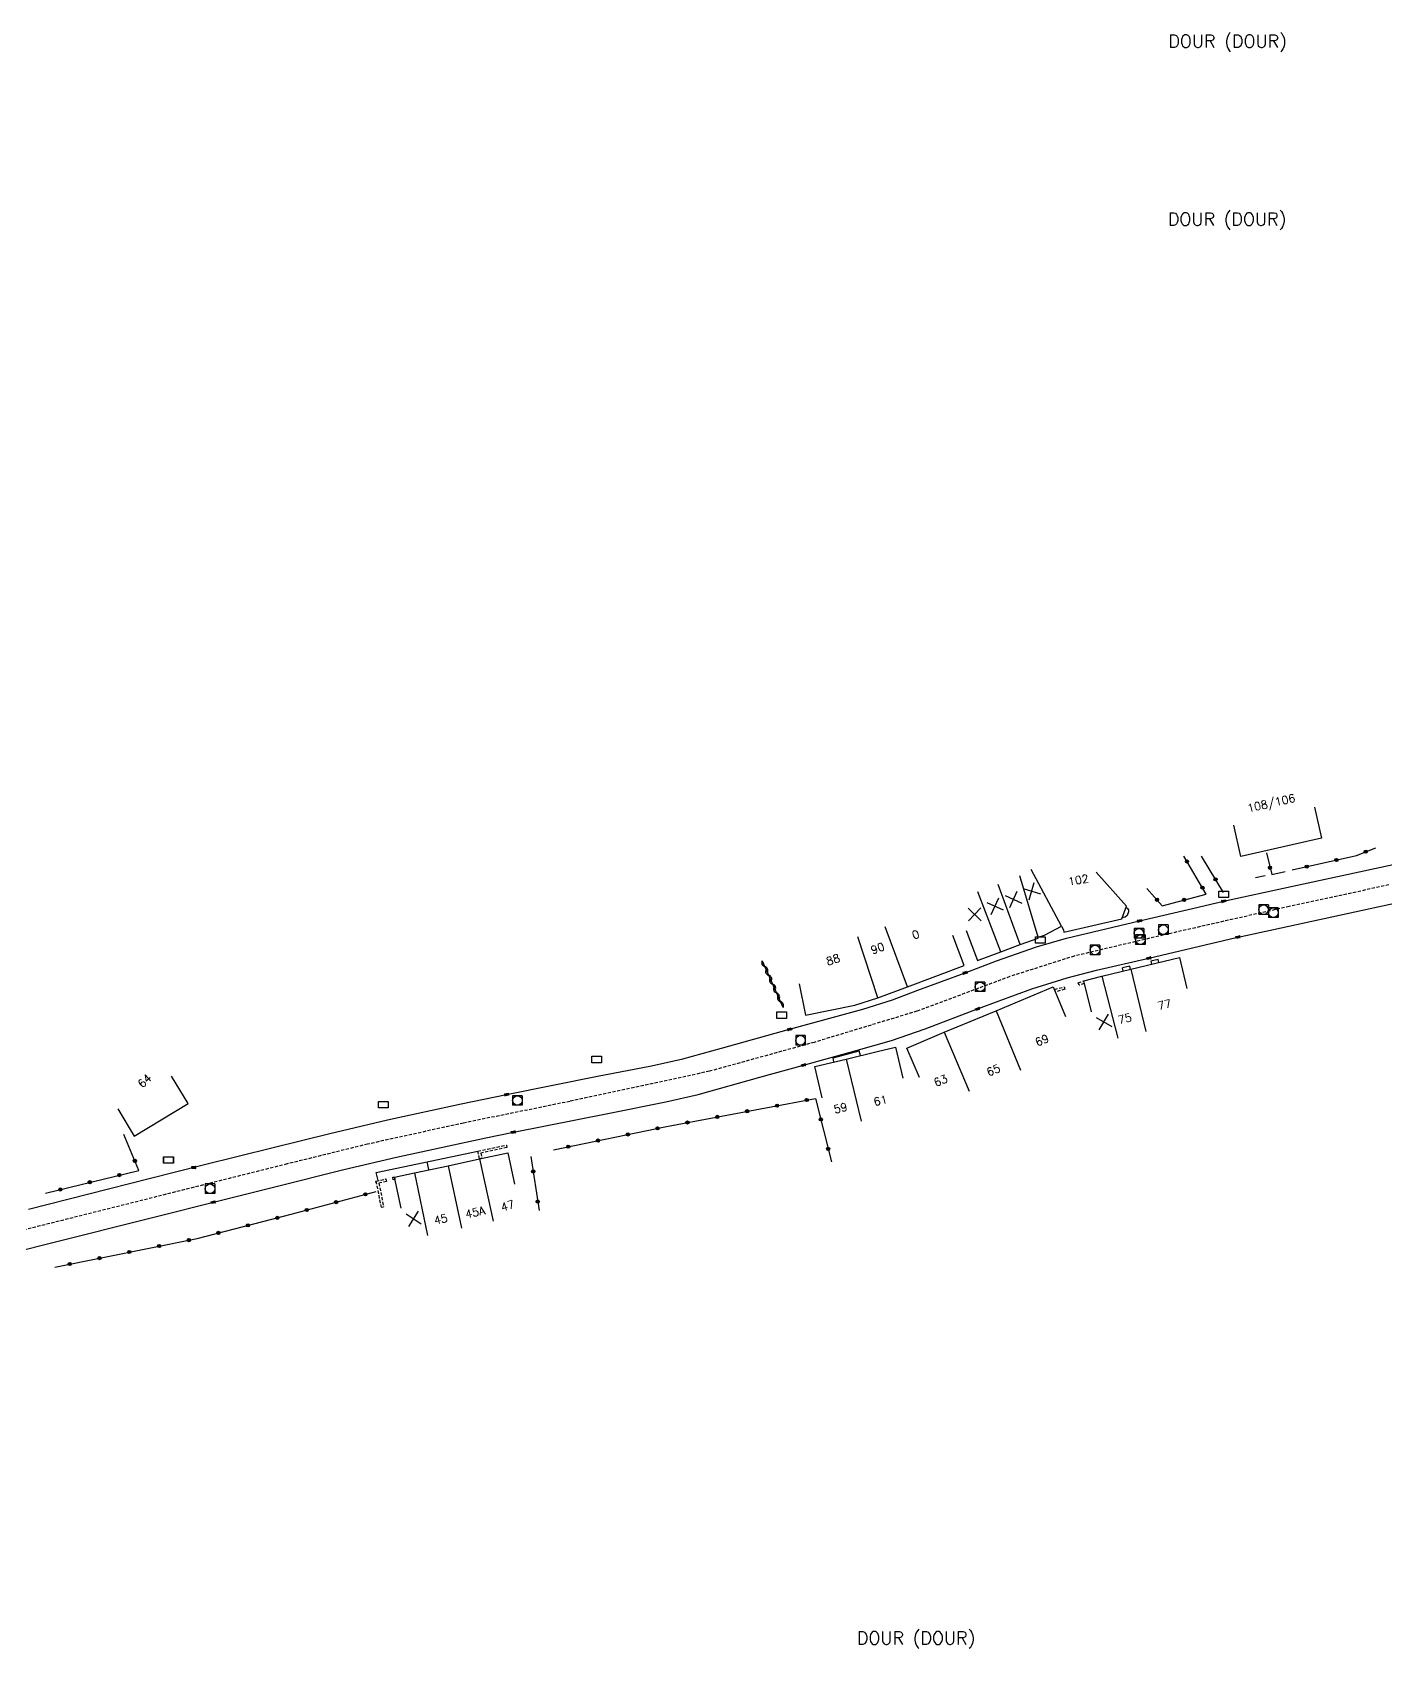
# Model space of a CAD drawing. Header units: millimetres. Extents: x 109000 to 110000, y 121000 to 122000.
# Drawn here: x 109337 to 109548.5, y 121013.6 to 121266 of the extents above; entities that cross this region are included whole.
import ezdxf
from ezdxf.enums import TextEntityAlignment as Align

# ---------------------------------------------------------------- set-up
doc = ezdxf.new("R2010")
doc.units = ezdxf.units.MM
doc.linetypes.add('DASHED', pattern=[0.75, 0.5, -0.25])
doc.layers.get('0').update_dxf_attribs({"linetype": 'CONTINUOUS'})
for name, color, linetype in [('W0001', 6, 'DASHED'), ('W0008', 7, 'CONTINUOUS'), ('W0100', 7, 'CONTINUOUS'), ('W0105', 7, 'CONTINUOUS'), ('W0112', 1, 'DASHED'), ('W0310', 3, 'CONTINUOUS'), ('W0322', 7, 'CONTINUOUS'), ('W0400', 7, 'CONTINUOUS'), ('W0420', 7, 'CONTINUOUS'), ('W0980', 7, 'CONTINUOUS'), ('W0991', 7, 'CONTINUOUS'), ('W1102', 7, 'CONTINUOUS'), ('W1471', 7, 'CONTINUOUS')]:
    doc.layers.add(name, color=color, linetype=linetype)
doc.styles.get("Standard").update_dxf_attribs({"font": 'romans.shx', "width": 0.85})

# ---------------------------------------------------------------- blocks, each defined once
blk = doc.blocks.new('T1471')
at = {"color": 0, "linetype": 'Continuous', "flags": 128}
blk.add_lwpolyline([(-0.75, -0.5), (-0.75, 0.5), (0.75, 0.5), (0.75, -0.5), (-0.75, -0.5)], dxfattribs=at)
blk = doc.blocks.new('t991o')
at = {"color": 0, "linetype": 'Continuous'}
for p, q in [((-1, 1), (1, -1)), ((-1, -1), (1, 1))]:
    blk.add_line(p, q, dxfattribs=at)
blk = doc.blocks.new('T400')
for p, q in [((-0.15, 0.3), (0.15, 0.3)), ((-0.15, -0.25), (-0.15, 0.3)), ((-0.15, 0.15), (0.15, 0.15)), ((-0.15, 0), (0.15, 0)), ((0.15, 0.3), (0.15, -0.25)), ((-0.15, -0.15), (0.15, -0.15)), ((-0.15, -0.25), (-0.15, -0.3)), ((-0.15, -0.3), (0.15, -0.3)), ((0.15, -0.3), (0.15, -0.25))]:
    blk.add_line(p, q)
blk = doc.blocks.new('T420')
for p, q in [((0.75, 0.75), (-0.75, 0.75)), ((-0.75, 0.75), (-0.75, -0.75)), ((0.75, 0.75), (0.75, -0.75)), ((0.75, -0.75), (-0.75, -0.75))]:
    blk.add_line(p, q)
blk.add_ellipse((0, 0), major_axis=(-0.53, 0.53), ratio=1, start_param=3.926991, end_param=10.210176)
blk = doc.blocks.new('t310o')
at = {"color": 0, "linetype": 'Continuous'}
for centre, start, end in [((-0.5, 0.38), 216.8699, 323.1304), ((0.5, -0.37), 36.8699, 143.1303)]:
    blk.add_arc(centre, 0.625, start, end, dxfattribs=at)
blk = doc.blocks.new('t322o')
at = {"color": 0, "linetype": 'Continuous'}
for radius in [0.25, 0.15]:
    blk.add_circle((0, 0), radius, dxfattribs=at)

msp = doc.modelspace()

# ---------------------------------------------------------------- linework, layer by layer
at = {"layer": 'W0001'}
msp.add_lwpolyline([(109548.99, 121132.88), (109533.41, 121129.52), (109513.77, 121125.06), (109499.8, 121121.77), (109489.74, 121118.57), (109475.23, 121113.16), (109459.15, 121108.29), (109442.79, 121103.77), (109420.99, 121099.07), (109404.35, 121095.69), (109389.38, 121092.39), (109376.8, 121089.3), (109334.62, 121078.72), (109320.28, 121075.49), (109312.87, 121073.04), (109306.06, 121070.56), (109299.67, 121065.94), (109292.78, 121062.18), (109259.68, 121046.81), (109224.74, 121030.7), (109201.07, 121019.77), (109190.25, 121016.79)], dxfattribs=at)
at = {"layer": 'W0008'}
for points in [[(109336.4, 121082.23), (109355.22, 121087.01), (109363.68, 121089.14), (109374.64, 121091.85), (109383.46, 121094.05), (109392.5, 121096.19), (109404, 121098.7), (109411.09, 121100.13), (109425.28, 121102.99), (109433.73, 121104.64), (109438.65, 121105.74), (109444.68, 121107.41), (109455.33, 121110.33), (109466.78, 121113.48), (109471.42, 121114.94), (109475.37, 121116.43), (109482.75, 121119.15), (109487.67, 121121), (109493.89, 121123.22), (109498.6, 121124.58), (109509.99, 121127.27), (109519.18, 121129.41), (109523.15, 121130.35), (109533.71, 121132.64), (109573.56, 121141.25)], [(109331.93, 121074.95), (109338.92, 121076.71), (109356.58, 121081.16), (109365.27, 121083.32), (109375.07, 121085.76), (109385.65, 121088.45), (109393.91, 121090.38), (109407.87, 121093.37), (109412.16, 121094.26), (109427.18, 121097.25), (109435.96, 121098.99), (109441.03, 121100.16), (109450.68, 121102.87), (109457.51, 121104.74), (109465.72, 121107.01), (109471.26, 121108.6), (109476.49, 121110.4), (109484.7, 121113.51), (109488.07, 121114.77), (109493.18, 121116.66), (109498.69, 121118.39), (109503.28, 121119.55), (109511.48, 121121.43), (109525.13, 121124.68), (109525.4, 121124.74), (109551.57, 121130.38)]]:
    msp.add_lwpolyline(points, dxfattribs=at)
at = {"layer": 'W0100'}
msp.add_line((109503.22, 121134.87), (109507.98, 121129.56), dxfattribs=at)
for points in [[(109537.34, 121145.05), (109538.43, 121140.17), (109525.86, 121137.34), (109524.76, 121142.22)], [(109482.93, 121125.74), (109484.71, 121121.06), (109488.31, 121122.43), (109491.36, 121123.55), (109494.15, 121124.59), (109494.15, 121124.73), (109495.15, 121125.03), (109497.81, 121126.46), (109498.14, 121125.88), (109498.2, 121125.52), (109507.22, 121127.59), (109507.98, 121129.56)], [(109456.83, 121117.43), (109457.83, 121112.52), (109465.54, 121114.1), (109469.1, 121115.26), (109473.75, 121116.99), (109482.6, 121120.31), (109480.85, 121124.99)], [(109502.52, 121113.04), (109501.28, 121117.88), (109504.12, 121118.61), (109508.65, 121119.7), (109516.25, 121121.54), (109517.42, 121116.68)], [(109475.6, 121102.81), (109473.65, 121107.41), (109479.5, 121109.88), (109487.6, 121113.2), (109496.51, 121116.94), (109498.45, 121112.33)], [(109460.42, 121099.65), (109459.25, 121104.52), (109464.15, 121105.69), (109469.01, 121106.86), (109471.85, 121107.55), (109473.02, 121102.69)], [(109350.32, 121097.89), (109352.91, 121093.62), (109361.34, 121098.73), (109358.75, 121103.01)], [(109394.61, 121082.37), (109393.59, 121087.26), (109396.68, 121087.91), (109401.95, 121089.03), (109406.86, 121090.11), (109411.31, 121091.02), (109412.32, 121086.12)]]:
    msp.add_lwpolyline(points, dxfattribs=at)
at = {"layer": 'W0105'}
for p, q in [((109507.33, 121127.86), (109507.49, 121127.8)), ((109507.89, 121129.33), (109508.06, 121129.26)), ((109508.47, 121120.18), (109507.35, 121119.91)), ((109507.46, 121119.42), (109507.35, 121119.91)), ((109508.59, 121119.69), (109508.47, 121120.18)), ((109513.03, 121120.76), (109512.91, 121121.25)), ((109462.11, 121105.87), (109466.2, 121106.99)), ((109466.38, 121106.23), (109466.2, 121106.99)), ((109462.26, 121105.24), (109462.11, 121105.87)), ((109390.74, 121087.98), (109406.62, 121091.3)), ((109398.94, 121088.45), (109398.68, 121089.64)), ((109391.02, 121086.7), (109390.74, 121087.98))]:
    msp.add_line(p, q, dxfattribs=at)
for points in [[(109508.06, 121129.26), (109508.27, 121129.01), (109508.29, 121128.66), (109508.07, 121128.09), (109507.79, 121127.84), (109507.49, 121127.8)], [(109512.91, 121121.25), (109511.77, 121120.96), (109511.87, 121120.49)]]:
    msp.add_lwpolyline(points, dxfattribs=at)
at = {"layer": 'W0112'}
for p, q in [((109496.71, 121116.55), (109498.24, 121116.97)), ((109498.24, 121116.97), (109498.35, 121116.59)), ((109500.44, 121117.58), (109501.28, 121117.88)), ((109496.77, 121116.32), (109496.71, 121116.55)), ((109498.35, 121116.59), (109496.84, 121116.17)), ((109406.6, 121091.3), (109411.08, 121092.24)), ((109406.86, 121090.12), (109406.6, 121091.3)), ((109390.67, 121086.62), (109392.25, 121086.97)), ((109390.67, 121086.62), (109391.48, 121082.53)), ((109390.75, 121086.23), (109390.67, 121086.62)), ((109393.3, 121087.22), (109393.59, 121087.26)), ((109393.59, 121087.26), (109393.65, 121086.87)), ((109391.14, 121086.32), (109391.87, 121082.61)), ((109391.48, 121082.53), (109391.87, 121082.62))]:
    msp.add_line(p, q, dxfattribs=at)
for points in [[(109501.38, 121117.49), (109500.58, 121117.2), (109500.44, 121117.58)], [(109411.08, 121092.24), (109411.16, 121091.85), (109407.08, 121090.99)], [(109407.08, 121090.99), (109407.25, 121090.2), (109406.86, 121090.12)], [(109392.25, 121086.97), (109392.34, 121086.58), (109391.14, 121086.32)], [(109393.65, 121086.87), (109393.36, 121086.83), (109393.3, 121087.22)]]:
    msp.add_lwpolyline(points, dxfattribs=at)
at = {"layer": 'W0310'}
msp.add_line((109454.31, 121113.74), (109451.07, 121120.96), dxfattribs=at)
at = {"layer": 'W0322'}
for p, q in [((109523.12, 121131.71), (109519.69, 121137.38)), ((109529.63, 121134.28), (109528.12, 121133.98)), ((109414.91, 121090.48), (109416.17, 121082.04))]:
    msp.add_line(p, q, dxfattribs=at)
for points in [[(109511.17, 121132.33), (109513.56, 121129.64), (109520.44, 121131.44), (109516.94, 121137.37)], [(109529.84, 121137.87), (109530.66, 121134.52), (109532.78, 121134.96)], [(109533.84, 121135.23), (109543.91, 121137.48), (109546.92, 121138.7)], [(109418.41, 121091.51), (109436.1, 121095.16), (109459.38, 121099.54), (109461.86, 121089.61)], [(109339.04, 121084.75), (109353.64, 121088.3), (109351.27, 121093.9)], [(109340.49, 121073.2), (109362.73, 121077.67), (109377.41, 121081.44), (109390.74, 121085.01)]]:
    msp.add_lwpolyline(points, dxfattribs=at)
at = {"layer": 'W1102'}
for p, q in [((109497.81, 121126.46), (109493.07, 121135.27)), ((109491.36, 121123.55), (109487.91, 121132.93)), ((109494.15, 121124.73), (109491.31, 121134.32)), ((109488.31, 121122.43), (109484.76, 121131.78)), ((109469.1, 121115.26), (109465.99, 121124.77)), ((109473.75, 121116.99), (109470.27, 121126.36)), ((109508.65, 121119.7), (109510.99, 121109.98)), ((109504.12, 121118.61), (109506.6, 121108.93)), ((109487.6, 121113.2), (109491.39, 121103.94)), ((109479.5, 121109.88), (109483.39, 121100.67)), ((109464.15, 121105.69), (109466.49, 121095.97)), ((109406.86, 121090.11), (109409.01, 121080.34)), ((109396.68, 121087.91), (109398.72, 121078.12)), ((109401.95, 121089.03), (109404.03, 121079.25))]:
    msp.add_line(p, q, dxfattribs=at)

# ---------------------------------------------------------------- block references
at = {"layer": 'W0310', "rotation": 114.1999598858756}
for p in [(109451.44, 121120.13), (109452.06, 121118.76), (109452.67, 121117.39), (109453.29, 121116.02), (109453.9, 121114.65)]:
    msp.add_blockref('t310o', p, dxfattribs=at)
at = {"layer": 'W0322'}
for p, rotation in [((109540.8, 121136.78), 12.60659577635409), ((109545.35, 121138.07), 22.11200517340774), ((109517.43, 121136.54), 120.5093877344287), ((109530.4, 121135.56), 283.7171585552464), ((109536.16, 121135.74), 12.60659577635409), ((109519.84, 121132.45), 120.5093877344287), ((109521.89, 121133.75), 121.1893835248076), ((109512.75, 121130.56), 311.5858797014997), ((109516.97, 121130.54), 14.65203342002032), ((109458.03, 121099.29), 10.64068327024033), ((109444.03, 121096.65), 10.64068327024033), ((109448.7, 121097.53), 10.64068327024033), ((109453.36, 121098.41), 10.64068327024033), ((109430.04, 121093.91), 11.68876554957623), ((109434.7, 121094.87), 11.68876554957623), ((109439.36, 121095.78), 10.64068327024033), ((109460.2, 121096.26), 284.0145010346062), ((109420.74, 121091.99), 11.68876554957623), ((109425.39, 121092.95), 11.68876554957623), ((109461.35, 121091.65), 284.0145010346062), ((109353.01, 121089.78), 112.934860042156), ((109345.96, 121086.44), 13.68557964982092), ((109350.58, 121087.56), 13.68557964982092), ((109415.26, 121088.13), 278.4868603921719), ((109341.35, 121085.31), 13.68557964982092), ((109389.03, 121084.55), 14.98376706341261), ((109379.86, 121082.1), 14.98376706341261), ((109384.45, 121083.33), 14.98376706341261), ((109415.96, 121083.43), 278.4868603921719), ((109370.66, 121079.71), 14.41855090061245), ((109375.26, 121080.89), 14.41855090061245), ((109356.79, 121076.48), 11.36094911074351), ((109361.45, 121077.41), 11.36094911074351), ((109366.06, 121078.53), 14.41855090061245), ((109342.82, 121073.67), 11.36094911074351), ((109347.48, 121074.6), 11.36094911074351), ((109352.13, 121075.54), 11.36094911074351)]:
    msp.add_blockref('t322o', p, dxfattribs=dict(at, rotation=rotation))
at = {"layer": 'W0400'}
for p, rotation in [((109523.15, 121130.35), 283.3516002687309), ((109509.99, 121127.27), 283.2883070499028), ((109525.4, 121124.74), 103.5096287589974), ((109482.75, 121119.15), 290.2389319869424), ((109511.48, 121121.43), 102.8946276792437), ((109484.7, 121113.51), 110.7701385617933), ((109455.33, 121110.33), 285.3436185743211), ((109457.51, 121104.74), 105.3765663854438), ((109411.09, 121100.13), 281.4420525240007), ((109412.16, 121094.26), 101.687143865705), ((109362.23, 121088.75), 90), ((109365.27, 121083.32), 103.98589939179)]:
    msp.add_blockref('T400', p, dxfattribs=dict(at, rotation=rotation))
at = {"layer": 'W0420'}
for p in [(109529.39, 121129.03), (109530.93, 121128.54), (109509.91, 121125.33), (109510.15, 121124.34), (109513.72, 121125.88), (109503.06, 121122.73), (109485.09, 121116.96), (109457.03, 121108.6), (109412.79, 121099.21), (109364.74, 121085.42)]:
    msp.add_blockref('T420', p, dxfattribs=at)
at = {"layer": 'W0991'}
for p, rotation in [((109493.16, 121131.91), 28.3216992589993), ((109487.42, 121129.56), 20.18322150025045), ((109490.32, 121130.63), 20.38429579541873), ((109484.24, 121128.27), 181.1761564563546), ((109504.44, 121111.47), 14.36872417837882), ((109396.57, 121080.73), 11.76971463008057)]:
    msp.add_blockref('t991o', p, dxfattribs=dict(at, rotation=rotation))
at = {"layer": 'W1471'}
for p in [(109523.17, 121131.42), (109494.49, 121124.28), (109454.09, 121112.54), (109425.17, 121105.61), (109391.84, 121098.57), (109358.23, 121089.9), (109358.3, 121089.91)]:
    msp.add_blockref('T1471', p, dxfattribs=at)

# ---------------------------------------------------------------- texts
at = {"layer": 'W0980'}
for p in [(109523.77, 121264.52), (109523.69, 121236.73), (109475.09, 121015.12)]:
    msp.add_text('DOUR (DOUR)', height=2, dxfattribs=at).set_placement(p, align=Align.MIDDLE)
at = {"layer": 'W0991'}
for s, rotation, p in [('108/106', 12.6983, (109530.61, 121145.58)), ('102', 9.4588, (109500.45, 121133.66)), ('0', 20.3674, (109475.03, 121125.13)), ('88', 18.1291, (109462.12, 121121.21)), ('90', 20.3674, (109469.08, 121122.99)), ('77', 13.5693, (109513.91, 121114.19)), ('75', 13.5408, (109507.72, 121112)), ('69', 202.8027, (109494.77, 121108.62)), ('65', 22.2427, (109487.17, 121103.95)), ('64', 43.4213, (109354.53, 121102.28)), ('63', 22.9216, (109478.93, 121102.32)), ('61', 13.4736, (109469.52, 121099.21)), ('59', 14.8475, (109463.28, 121098.03)), ('45A', 12.4235, (109406.18, 121081.75)), ('47', 17.4451, (109411.26, 121082.78)), ('45', 13.1345, (109400.81, 121080.67))]:
    msp.add_text(s, height=1.25, rotation=rotation, dxfattribs=at).set_placement(p, align=Align.MIDDLE)

doc.saveas('drawing.dxf')
